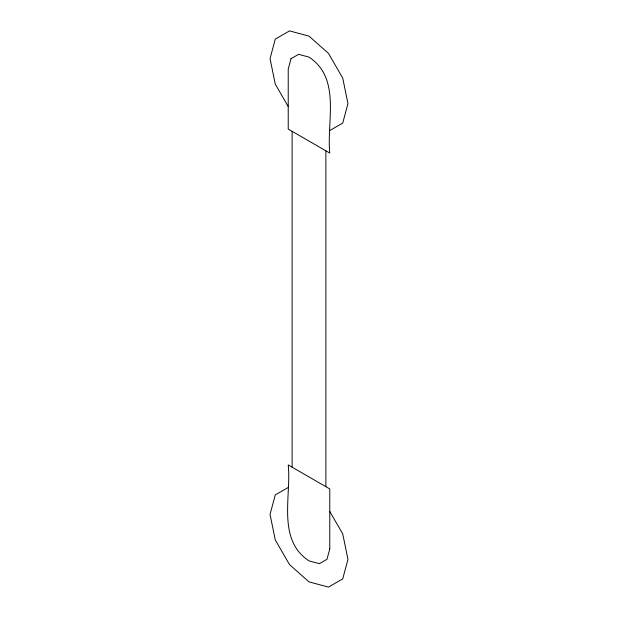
<?xml version="1.0" encoding="UTF-8"?>
<svg xmlns="http://www.w3.org/2000/svg" width="618" height="618" viewBox="0 0 618 618"><rect width="100%" height="100%" fill="white"/><g stroke="black" fill="none" stroke-linecap="round" stroke-linejoin="round"><path stroke-width="0.93" d="M329.773 130.545L342.735 123.067L347.957 103.592L342.735 78.084L328.475 53.387L309 36.122L289.525 30.9L275.265 39.135L270.043 58.61L275.265 84.11L288.227 106.559M288.227 487.455L275.265 494.933L270.043 514.408L275.265 539.916L289.525 564.613L309 581.878L328.475 587.1L342.735 578.865L347.957 559.39L342.735 533.89L329.773 511.441M325.879 150.815L325.879 486.675M292.121 131.325L292.121 467.185M291.008 58.718L288.227 69.108L288.227 129.077L329.773 153.071C326.528 121.36 341.275 78.409 309 57.111L298.61 54.33L291.008 58.718M329.773 548.892L326.992 559.282L319.39 563.67L309 560.889C276.725 539.591 291.472 496.64 288.227 464.929L329.773 488.923L329.773 548.892"/></g></svg>
